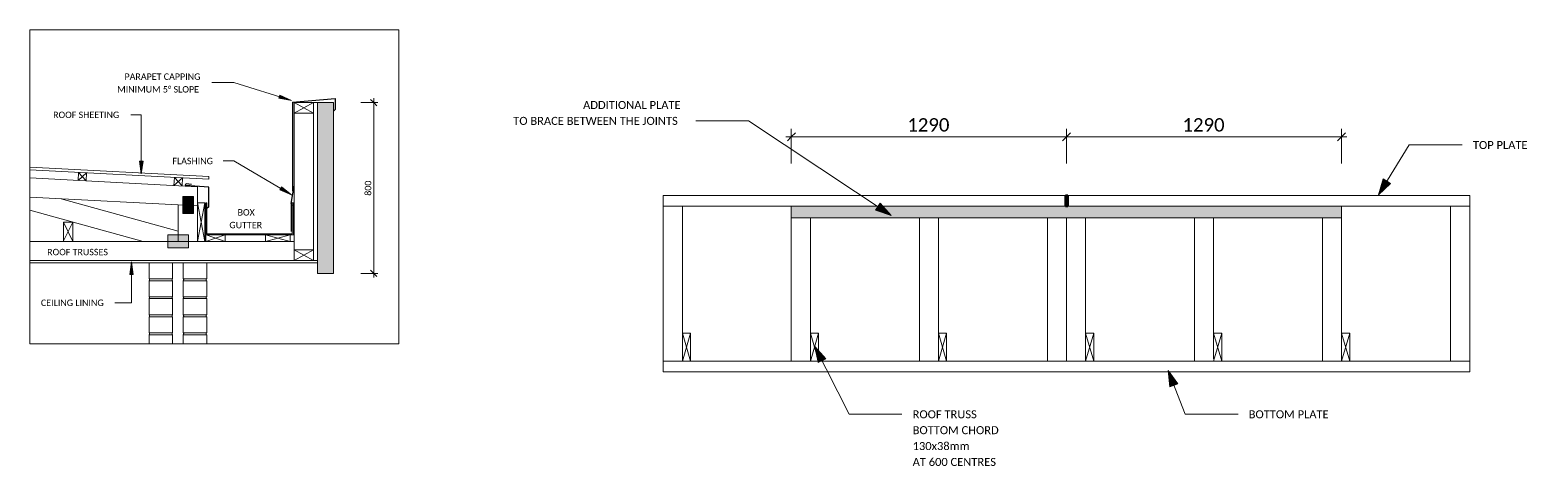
# Model space of a CAD drawing. Header units: millimetres. Extents: x 1819 to 16001, y 1148 to 3510.
# Drawn here: x 8984 to 16001, y 1148 to 3191 of the extents above; entities that cross this region are included whole.
import ezdxf

# ---------------------------------------------------------------- set-up
doc = ezdxf.new("R2010")
doc.units = ezdxf.units.MM
for name, color, linetype, lineweight in [('A-ANNO-DIMS', 211, 'Continuous', 9), ('A-ANNO-DIMS-20', 211, 'Continuous', 9), ('A-ANNO-DIMS-25', 211, 'Continuous', 9), ('A-DETL', 90, 'Continuous', 18), ('A-DETL-GENF', 92, 'Continuous', 18), ('A-DETL-WIDE', 214, 'Continuous', 70), ('G-ANNO-TEXT', 231, 'Continuous', 9)]:
    doc.layers.add(name, color=color, linetype=linetype, lineweight=lineweight)
doc.styles.add('Calibri_1', font='calibri.ttf', dxfattribs={"height": 30})
doc.styles.add('Calibri_2', font='calibri.ttf', dxfattribs={"height": 62.5})
doc.styles.add('Calibri_3', font='calibri.ttf', dxfattribs={"height": 37.5})
doc.dimstyles.new('1_5mm_Calibrii', dxfattribs={"dimscale": 304.8, "dimtxt": 35.320453, "dimasz": 0.098425, "dimexe": 0.065617, "dimexo": 0.0625, "dimgap": 0, "dimtad": 1, "dimdec": 0, "dimzin": 0, "dimdsep": 46, "dimtxsty": 'Calibri_1', "dimblk1": 'OBLIQUE', "dimblk2": 'OBLIQUE', "dimsah": 1, "dimcen": 0.09, "dimdle": 0.065617, "dimazin": 0, "dimtfac": 1, "dimtdec": 4, "dimtix": 1, "dimtmove": 0, "dimatfit": 3, "dimfxl": 0.19685, "dimfxlon": 1, "dimtvp": 1, "dimtolj": 1, "dimtzin": 0, "dimarcsym": 2})
doc.dimstyles.new('2_5mm_CALIBRI', dxfattribs={"dimscale": 304.8, "dimtxt": 73.584276, "dimasz": 0.123031, "dimexe": 0.123031, "dimexo": 0.0625, "dimgap": 0, "dimtad": 1, "dimdec": 0, "dimzin": 0, "dimdsep": 46, "dimtxsty": 'Calibri_2', "dimblk1": 'OBLIQUE', "dimblk2": 'OBLIQUE', "dimsah": 1, "dimcen": 0.09, "dimdle": 0.082021, "dimazin": 0, "dimtfac": 1, "dimtdec": 4, "dimtix": 1, "dimtmove": 0, "dimatfit": 3, "dimfxl": 0.410105, "dimfxlon": 1, "dimtvp": 1, "dimtolj": 1, "dimtzin": 0, "dimarcsym": 2})

# ---------------------------------------------------------------- blocks, each defined once
blk = doc.blocks.new('DIMBLOCK6-D3 - BOX GUTTER 2')
at = {"layer": 'A-ANNO-DIMS-20'}
for p, q in [((10595, 2850.8), (10535, 2850.8)), ((10595, 2850.8), (10580, 2865.8)), ((10595, 2030.8), (10595, 2870.8)), ((10595, 2850.8), (10610, 2835.8)), ((10595, 2850.8), (10615, 2850.8)), ((10595, 2050.8), (10535, 2050.8)), ((10595, 2050.8), (10580, 2065.8)), ((10595, 2050.8), (10610, 2035.8)), ((10595, 2050.8), (10615, 2050.8))]:
    blk.add_line(p, q, dxfattribs=at)
at = {"layer": 'A-ANNO-DIMS-20', "color": 0, "insert": (10553.4, 2414.3), "char_height": 30, "width": 87.548, "attachment_point": 1, "rotation": 90, "line_spacing_factor": 1.158048, "style": 'Calibri_1'}
blk.add_mtext('800', dxfattribs=at)
blk = doc.blocks.new('_Oblique')
at = {"color": 0, "linetype": 'ByBlock', "lineweight": -2}
blk.add_line((-0.5, -0.5), (0.5, 0.5), dxfattribs=at)
blk = doc.blocks.new('DIMBLOCK7-D4 - TOP PLATE STRENGTHENING')
at = {"layer": 'A-ANNO-DIMS-25', "color": 30}
for p, q in [((12527.4, 2690.9), (13842.1, 2690.9)), ((12552.4, 2690.9), (12533.7, 2672.2)), ((12552.4, 2690.9), (12552.4, 2728.4)), ((12552.4, 2690.9), (12571.2, 2709.7)), ((12552.4, 2690.9), (12552.4, 2565.9)), ((13842.1, 2690.9), (13823.3, 2672.2)), ((13842.1, 2690.9), (13842.1, 2728.4)), ((13842.1, 2690.9), (13860.8, 2709.7)), ((13842.1, 2690.9), (13842.1, 2565.9))]:
    blk.add_line(p, q, dxfattribs=at)
at = {"layer": 'A-ANNO-DIMS-25', "color": 0, "insert": (13095.9, 2777.6), "char_height": 62.5, "width": 243.19, "attachment_point": 1, "line_spacing_factor": 1.158048, "style": 'Calibri_2'}
blk.add_mtext('1290', dxfattribs=at)
blk = doc.blocks.new('DIMBLOCK8-D4 - TOP PLATE STRENGTHENING')
at = {"layer": 'A-ANNO-DIMS-25', "color": 30}
for p, q in [((13842.1, 2690.9), (13823.3, 2672.2)), ((13842.1, 2690.9), (13842.1, 2728.4)), ((13842.1, 2690.9), (13860.8, 2709.7)), ((13842.1, 2690.9), (15156.8, 2690.9)), ((13842.1, 2690.9), (13842.1, 2565.9)), ((15131.8, 2690.9), (15113, 2672.2)), ((15131.8, 2690.9), (15131.8, 2728.4)), ((15131.8, 2690.9), (15150.5, 2709.7)), ((15131.8, 2690.9), (15131.8, 2565.9))]:
    blk.add_line(p, q, dxfattribs=at)
at = {"layer": 'A-ANNO-DIMS-25', "color": 0, "insert": (14385.6, 2777.6), "char_height": 62.5, "width": 243.19, "attachment_point": 1, "line_spacing_factor": 1.158048, "style": 'Calibri_2'}
blk.add_mtext('1290', dxfattribs=at)

msp = doc.modelspace()

# ---------------------------------------------------------------- hatches: boundary and pattern name
at = {"layer": 'A-DETL-GENF'}
for color, points in [(10, [(10332.1, 2050.8), (10407.1, 2050.8), (10407.1, 2850.8), (10332.1, 2850.8)]), (9, [(9701, 2411.3), (9701, 2331.3), (9751, 2331.3), (9751, 2411.3)]), (7, [(13836.7, 2365.5), (13847.9, 2365.5), (13847.9, 2415.5), (13836.7, 2415.5)]), (10, [(10218.3, 2230.8), (10218.3, 2380.8), (10213.3, 2380.8), (10213.3, 2235.8), (9813.3, 2235.8), (9813.3, 2380.8), (9808.3, 2380.8), (9808.3, 2230.8)]), (10, [(13836.7, 2310.3), (15131.8, 2310.3), (15131.8, 2365.5), (12552.4, 2365.5), (12552.4, 2310.3)]), (9, [(9630.1, 2230.6), (9630.1, 2171), (9727.5, 2171), (9727.5, 2230.6)])]:
    msp.add_hatch(color=color, dxfattribs=at).paths.add_polyline_path(points)
at = {"layer": 'G-ANNO-TEXT'}
for points in [[(10209.3, 2860.9), (10154.3, 2886.1), (10149.6, 2871)], [(9505.8, 2516.6), (9513.7, 2576.6), (9497.9, 2576.6)], [(15304.2, 2418.8), (15360.8, 2471.9), (15326.7, 2493.1)], [(10210.3, 2418.5), (10162.5, 2455.6), (10154.5, 2442)], [(13020.3, 2321.6), (12968.9, 2379.8), (12946.7, 2346.3)], [(9460.3, 2105.1), (9452.4, 2045.1), (9468.2, 2045.1)], [(12663, 1708.6), (12678.8, 1632.6), (12714.7, 1650.6)], [(14318.4, 1595.9), (14326.8, 1518.7), (14364.3, 1533.2)]]:
    msp.add_hatch(color=7, dxfattribs=at).paths.add_polyline_path(points)

# ---------------------------------------------------------------- linework, layer by layer
at = {"layer": 'A-DETL'}
for p, q in [((8983.8, 3190.8), (8983.8, 1720.8)), ((8983.8, 3190.8), (10712.1, 3190.8)), ((10712.1, 3190.8), (10712.1, 1720.8)), ((10222.1, 2850.8), (10222.1, 2123.1)), ((10222.1, 2850.8), (10407.1, 2850.8)), ((10312.1, 2800.8), (10222.1, 2850.8)), ((10312.1, 2850.8), (10222.1, 2800.8)), ((10312.1, 2850.8), (10312.1, 2110.8)), ((10332.1, 2850.8), (10332.1, 2050.8)), ((10407.1, 2850.8), (10332.1, 2850.8)), ((10407.1, 2050.8), (10407.1, 2850.8)), ((10222.1, 2800.8), (10312.1, 2800.8)), ((10222.1, 2110.8), (10222.1, 2690.8)), ((10407.1, 2668.5), (10407.1, 2100.8)), ((9821.7, 2504.2), (8983.8, 2548.1)), ((9821.7, 2491.9), (8983.8, 2535.8)), ((9768.8, 2456.6), (8983.8, 2497.8)), ((9209.2, 2485.9), (9211.2, 2523.6)), ((9249.2, 2521.6), (9209.2, 2485.9)), ((9211.2, 2523.6), (9247.2, 2483.9)), ((9249.2, 2521.6), (9247.2, 2483.9)), ((9658.6, 2462.4), (9660.6, 2500)), ((9698.6, 2498.1), (9658.6, 2462.4)), ((9660.6, 2500), (9696.6, 2460.4)), ((9698.6, 2498.1), (9696.6, 2460.4)), ((9768.8, 2200.8), (9768.8, 2456.6)), ((9821.7, 2504.2), (9821.7, 2491.9)), ((9768.8, 2366.5), (8983.8, 2407.6)), ((9678.8, 2249.1), (9129.9, 2400)), ((9701, 2411.3), (9701, 2331.3)), ((9751, 2411.3), (9701, 2411.3)), ((9751, 2331.3), (9751, 2411.3)), ((11952.1, 2415.5), (11952.1, 2365.5)), ((15731.8, 2415.5), (11952.1, 2415.5)), ((13842.1, 2415.5), (13842.1, 2365.5)), ((15731.8, 1590.1), (15731.8, 2415.5)), ((9514.9, 2200.8), (8983.8, 2346.8)), ((9678.8, 2200.8), (9678.8, 2371.2)), ((9701, 2331.3), (9751, 2331.3)), ((9768.8, 2380.8), (9803.8, 2200.8)), ((9804.1, 2380.8), (9768.8, 2200.8)), ((9803.8, 2380.8), (9768.8, 2380.8)), ((9803.8, 2200.8), (9803.8, 2380.8)), ((9808.3, 2230.8), (9808.3, 2380.9)), ((9813.3, 2380.9), (9808.3, 2380.9)), ((9813.3, 2380.8), (9808.3, 2380.8)), ((9808.3, 2380.8), (9808.3, 2230.8)), ((9808.3, 2230.8), (9808.3, 2380.8)), ((9813.3, 2380.8), (9808.3, 2380.8)), ((9813.3, 2235.8), (9813.3, 2380.9)), ((9813.3, 2235.8), (9813.3, 2380.8)), ((9813.3, 2235.8), (9813.3, 2380.8)), ((10213.3, 2380.8), (10213.3, 2235.8)), ((10218.3, 2380.8), (10213.3, 2380.8)), ((10213.3, 2235.8), (10213.3, 2370.8)), ((10218.3, 2370.8), (10213.3, 2370.8)), ((10218.3, 2230.8), (10218.3, 2380.8)), ((10218.3, 2230.8), (10218.3, 2370.8)), ((11952.1, 2365.5), (11952.1, 1640.1)), ((12042.1, 2365.5), (11952.1, 2365.5)), ((12041.8, 2315.5), (12041.8, 2365.5)), ((12042.1, 2365.5), (12552.4, 2365.5)), ((12042.1, 1640.1), (12042.1, 2365.5)), ((15731.8, 2365.5), (12172.4, 2365.5)), ((13836.7, 2365.5), (12552.4, 2365.5)), ((12552.4, 2365.5), (12552.4, 2310.3)), ((15131.8, 2365.5), (13847.9, 2365.5)), ((15131.8, 2365.5), (15428, 2365.5)), ((15131.8, 2310.3), (15131.8, 2365.5)), ((15131.8, 2365.5), (15131.8, 2310.3)), ((15131.8, 1640.1), (15131.8, 2365.5)), ((15642.1, 2365.5), (15642.1, 1640.1)), ((9185.5, 2291.3), (9140.2, 2200.8)), ((9140.5, 2290.8), (9140.5, 2200.8)), ((9185.5, 2290.8), (9140.5, 2290.8)), ((9140.5, 2290.8), (9185.2, 2200.8)), ((9185.5, 2200.8), (9185.5, 2290.8)), ((12552.4, 2310.3), (12552.4, 1640.1)), ((12552.4, 2310.3), (15131.8, 2310.3)), ((12642.1, 1640.1), (12642.1, 2310.3)), ((13152.4, 2310.3), (13152.4, 1640.1)), ((13242.1, 1640.1), (13242.1, 2310.3)), ((13752.4, 2310.3), (13752.4, 1640.1)), ((13842.1, 2310.3), (13842.1, 1640.1)), ((13842.1, 1650.1), (13842.1, 2310.3)), ((13931.8, 1640.1), (13931.8, 2310.3)), ((14442.1, 2310.3), (14442.1, 1640.1)), ((14531.8, 1650.1), (14531.8, 2310.3)), ((15042.1, 2310.3), (15042.1, 1640.1)), ((9140.5, 2200.8), (8983.8, 2200.8)), ((9140.5, 2200.8), (9185.5, 2200.8)), ((10222.1, 2200.8), (9185.5, 2200.8)), ((9630.1, 2230.6), (9630.1, 2171)), ((9727.5, 2230.6), (9630.1, 2230.6)), ((9727.5, 2171), (9727.5, 2230.6)), ((9808.3, 2230.8), (10218.3, 2230.8)), ((10218.3, 2230.8), (9808.3, 2230.8)), ((9808.3, 2230.8), (9808.3, 2200.8)), ((9898.3, 2230.8), (9808.3, 2200.8)), ((9809, 2230.8), (9898.3, 2200.8)), ((10213.3, 2235.8), (9813.3, 2235.8)), ((10213.3, 2235.8), (9813.3, 2235.8)), ((9898.3, 2230.8), (9898.3, 2200.8)), ((10032.1, 2230.8), (9917.1, 2230.8)), ((10203.3, 2230.8), (10088.3, 2230.8)), ((10088.3, 2230.8), (10088.3, 2200.8)), ((10088.3, 2230.8), (10203.3, 2200.8)), ((10203.3, 2230.8), (10088.3, 2200.8)), ((10203.3, 2230.8), (10203.3, 2200.8)), ((10332.1, 2110.8), (8983.8, 2110.8)), ((9630.1, 2171), (9727.5, 2171)), ((10222.1, 2160.8), (10312.1, 2160.8)), ((10312.1, 2160.8), (10222.1, 2110.8)), ((10312.1, 2110.8), (10222.1, 2160.8)), ((10218.2, 2100.8), (8983.8, 2100.8)), ((9542.3, 2100.8), (9652.3, 2100.8)), ((9542.3, 2100.8), (9542.3, 2024.5)), ((9632.3, 2100.8), (9546.2, 2100.8)), ((9652.3, 2100.8), (9652.3, 2024.5)), ((9702.1, 2100.8), (9812.1, 2100.8)), ((9702.1, 2100.8), (9702.1, 2024.5)), ((9812.1, 2100.8), (9812.1, 2024.5)), ((10218.2, 2100.8), (9812.1, 2100.8)), ((9812.1, 2100.8), (10332.1, 2100.8)), ((10332.1, 2050.8), (10407.1, 2050.8)), ((9542.3, 2024.5), (9652.3, 2024.5)), ((9542.3, 2016.3), (9652.3, 2016.3)), ((9542.3, 2016.3), (9542.3, 1940.4)), ((9652.3, 2016.3), (9652.3, 1940.4)), ((9702.1, 2024.5), (9812.1, 2024.5)), ((9702.1, 2016.3), (9812.1, 2016.3)), ((9702.1, 2016.3), (9702.1, 1940.4)), ((9812.1, 2016.3), (9812.1, 1940.4)), ((9542.3, 1940.4), (9652.3, 1940.4)), ((9542.3, 1932.3), (9652.3, 1932.3)), ((9542.3, 1932.3), (9542.3, 1856)), ((9652.3, 1932.3), (9652.3, 1856)), ((9702.1, 1940.4), (9812.1, 1940.4)), ((9702.1, 1932.3), (9812.1, 1932.3)), ((9702.1, 1932.3), (9702.1, 1856)), ((9812.1, 1932.3), (9812.1, 1856)), ((9542.3, 1856), (9652.3, 1856)), ((9542.3, 1847.8), (9652.3, 1847.8)), ((9542.3, 1847.8), (9542.3, 1771.5)), ((9652.3, 1847.8), (9652.3, 1771.5)), ((9702.1, 1856), (9812.1, 1856)), ((9702.1, 1847.8), (9812.1, 1847.8)), ((9702.1, 1847.8), (9702.1, 1771.5)), ((9812.1, 1847.8), (9812.1, 1771.5)), ((9542.3, 1771.5), (9652.3, 1771.5)), ((9542.3, 1763.3), (9652.3, 1763.3)), ((9542.3, 1763.3), (9542.3, 1720.8)), ((9652.3, 1763.3), (9652.3, 1720.8)), ((9702.1, 1771.5), (9812.1, 1771.5)), ((9702.1, 1763.3), (9812.1, 1763.3)), ((9702.1, 1763.3), (9702.1, 1720.8)), ((9812.1, 1763.3), (9812.1, 1720.8)), ((12042.1, 1770.1), (12080.1, 1770.1)), ((12042.1, 1770.1), (12080.1, 1640.1)), ((12042.1, 1640.1), (12080.1, 1770.1)), ((12080.1, 1770.1), (12080.1, 1640.1)), ((12642.1, 1770.1), (12680.1, 1770.1)), ((12642.1, 1770.1), (12680.1, 1640.1)), ((12642.1, 1640.1), (12680.1, 1770.1)), ((12680.1, 1770.1), (12680.1, 1640.1)), ((13242.1, 1770.1), (13280.1, 1770.1)), ((13242.1, 1770.1), (13280.1, 1640.1)), ((13242.1, 1640.1), (13280.1, 1770.1)), ((13280.1, 1770.1), (13280.1, 1640.1)), ((13931.8, 1770.1), (13969.8, 1770.1)), ((13931.8, 1770.1), (13969.8, 1640.1)), ((13931.8, 1640.1), (13969.8, 1770.1)), ((13969.8, 1770.1), (13969.8, 1640.1)), ((14531.8, 1770.1), (14569.8, 1770.1)), ((14531.8, 1770.1), (14569.8, 1640.1)), ((14531.8, 1640.1), (14569.8, 1770.1)), ((14569.8, 1770.1), (14569.8, 1640.1)), ((15131.8, 1770.1), (15169.8, 1770.1)), ((15131.8, 1770.1), (15169.8, 1640.1)), ((15131.8, 1640.1), (15169.8, 1770.1)), ((15169.8, 1770.1), (15169.8, 1640.1)), ((10712.1, 1720.8), (8983.8, 1720.8)), ((11952.1, 1640.1), (11952.1, 1590.1)), ((11952.1, 1640.1), (12042.1, 1640.1)), ((11952.1, 1640.1), (15731.8, 1640.1)), ((11952.1, 1640.1), (11952.1, 1590.1)), ((11952.1, 1590.1), (15731.8, 1590.1))]:
    msp.add_line(p, q, dxfattribs=at)
at = {"layer": 'A-DETL', "lineweight": 25}
for p, q in [((10214.6, 2852.5), (10414.7, 2870)), ((10214.6, 2852.5), (10214.6, 2437.4)), ((10414.7, 2818.7), (10407.6, 2811.7)), ((10414.7, 2870), (10414.7, 2818.7)), ((9821.7, 2455.1), (9713, 2462.7)), ((9741.7, 2467.7), (9716.3, 2469.4)), ((10207.7, 2377.5), (10222.1, 2459.1)), ((9821.7, 2362.3), (9821.7, 2455.1)), ((10214.6, 2437.4), (10222.1, 2444.9)), ((9821.7, 2362.3), (9813.3, 2353.9)), ((10207.7, 2377.5), (10207.7, 2247.5))]:
    msp.add_line(p, q, dxfattribs=at)
msp.add_arc((9716, 2465.4), 4.03, 86, 222.14567, dxfattribs=at)
at = {"layer": 'A-DETL'}
for centre, start, end in [((9540, 2020.4), 299.57873, 60.42127), ((9654.7, 2020.4), 119.57873, 240.42127), ((9699.8, 2020.4), 299.57873, 60.42127), ((9814.4, 2020.4), 119.57873, 240.42127), ((9540, 1936.4), 299.57873, 60.42127), ((9540, 1936.4), 299.57873, 60.42127), ((9654.7, 1936.4), 119.57873, 240.42127), ((9654.7, 1936.4), 119.57873, 240.42127), ((9699.8, 1936.4), 299.57873, 60.42127), ((9699.8, 1936.4), 299.57873, 60.42127), ((9814.4, 1936.4), 119.57873, 240.42127), ((9814.4, 1936.4), 119.57873, 240.42127), ((9540, 1851.9), 299.57873, 60.42127), ((9654.7, 1851.9), 119.57873, 240.42127), ((9699.8, 1851.9), 299.57873, 60.42127), ((9814.4, 1851.9), 119.57873, 240.42127), ((9540, 1767.4), 299.57873, 60.42127), ((9654.7, 1767.4), 119.57873, 240.42127), ((9699.8, 1767.4), 299.57873, 60.42127), ((9814.4, 1767.4), 119.57873, 240.42127)]:
    msp.add_arc(centre, 4.7, start, end, dxfattribs=at)
at = {"layer": 'A-DETL-WIDE'}
for p, q in [((13847.9, 2415.5), (13836.7, 2415.5)), ((13836.7, 2415.5), (13836.7, 2365.5)), ((13847.9, 2365.5), (13847.9, 2415.5)), ((13836.7, 2365.5), (13847.9, 2365.5))]:
    msp.add_line(p, q, dxfattribs=at)
at = {"layer": 'G-ANNO-TEXT', "color": 250}
for p, q in [((9939.3, 2944), (9836, 2944)), ((10209.3, 2860.9), (9939.3, 2944)), ((10154.3, 2886.1), (10149.6, 2871)), ((10209.3, 2860.9), (10154.3, 2886.1)), ((10149.6, 2871), (10209.3, 2860.9)), ((9505.8, 2793.3), (9456.7, 2793.3)), ((9505.8, 2516.6), (9505.8, 2793.3)), ((12352.3, 2764.9), (12104.1, 2764.9)), ((13020.3, 2321.6), (12352.3, 2764.9)), ((15304.2, 2418.8), (15448.8, 2652)), ((15448.8, 2652), (15697, 2652)), ((9513.7, 2576.6), (9497.9, 2576.6)), ((9497.9, 2576.6), (9505.8, 2516.6)), ((9505.8, 2516.6), (9513.7, 2576.6)), ((9891.2, 2577.1), (9889.9, 2577.1)), ((9939.3, 2577.1), (9891.2, 2577.1)), ((10210.3, 2418.5), (9939.3, 2577.1)), ((15326.7, 2493.1), (15304.2, 2418.8)), ((15304.2, 2418.8), (15360.8, 2471.9)), ((15360.8, 2471.9), (15326.7, 2493.1)), ((10162.5, 2455.6), (10154.5, 2442)), ((10154.5, 2442), (10210.3, 2418.5)), ((10210.3, 2418.5), (10162.5, 2455.6)), ((12968.9, 2379.8), (12946.7, 2346.3)), ((12946.7, 2346.3), (13020.3, 2321.6)), ((13020.3, 2321.6), (12968.9, 2379.8)), ((9460.3, 2105.1), (9452.4, 2045.1)), ((9452.4, 2045.1), (9468.2, 2045.1)), ((9468.2, 2045.1), (9460.3, 2105.1)), ((9460.3, 2105.1), (9460.3, 1913.1)), ((9460.3, 1913.1), (9382.2, 1913.1)), ((12663, 1708.6), (12678.8, 1632.6)), ((12714.7, 1650.6), (12663, 1708.6)), ((12663, 1708.6), (12822.8, 1390.8)), ((12678.8, 1632.6), (12714.7, 1650.6)), ((14318.4, 1595.9), (14326.8, 1518.7)), ((14364.3, 1533.2), (14318.4, 1595.9)), ((14318.4, 1595.9), (14397.8, 1390.8)), ((14326.8, 1518.7), (14364.3, 1533.2)), ((12822.8, 1390.8), (13071, 1390.8)), ((14397.8, 1390.8), (14646, 1390.8))]:
    msp.add_line(p, q, dxfattribs=at)

# ---------------------------------------------------------------- texts
at = {"layer": 'G-ANNO-TEXT', "color": 7, "attachment_point": 1}
for s, insert, char_height, width, style in [(' PARAPET CAPPING ', (9416.4, 2987.2), 30, 460.169, 'Calibri_1'), ('MINIMUM 5° SLOPE ', (9392.6, 2927.7), 30, 489.029, 'Calibri_1'), ('ROOF SHEETING', (9092.5, 2808.3), 30, 392.827, 'Calibri_1'), ('ADDITIONAL PLATE', (11576.3, 2858.1), 37.5, 579.219, 'Calibri_3'), ('TO BRACE BETWEEN THE JOINTS', (11248.9, 2783.7), 37.5, 976.055, 'Calibri_3'), ('TOP PLATE', (15747, 2670.7), 37.5, 324.683, 'Calibri_3'), ('FLASHING', (9651.4, 2592.1), 30, 240.506, 'Calibri_1'), ('BOX ', (9956.9, 2351.5), 30, 115.443, 'Calibri_1'), ('GUTTER', (9918.6, 2292), 30, 194.008, 'Calibri_1'), ('ROOF TRUSSES', (9064.5, 2165.6), 30, 362.363, 'Calibri_1'), ('CEILING LINING', (9035.2, 1928.1), 30, 371.983, 'Calibri_1'), ('ROOF TRUSS ', (13121, 1409.5), 37.5, 398.84, 'Calibri_3'), ('BOTTOM PLATE', (14696, 1409.5), 37.5, 477.004, 'Calibri_3'), ('BOTTOM CHORD', (13121, 1335.1), 37.5, 515.084, 'Calibri_3'), ('130x38mm', (13121, 1260.7), 37.5, 342.721, 'Calibri_3'), ('AT 600 CENTRES', (13121, 1186.3), 37.5, 495.042, 'Calibri_3')]:
    msp.add_mtext(s, dxfattribs=dict(at, insert=insert, char_height=char_height, width=width, style=style))

# ---------------------------------------------------------------- dimensions: what is measured, and where the dimension line sits
at = {"layer": 'A-ANNO-DIMS'}
dim = msp.add_linear_dim(base=(10595, 2850.8), p1=(10535, 2050.8), p2=(10535, 2850.8), angle=90, dimstyle='1_5mm_Calibrii', override={"dimpost": '<>', "dimfxl": 800}, dxfattribs=at)
dim.commit()
dim.dimension.update_dxf_attribs({"geometry": 'DIMBLOCK6-D3 - BOX GUTTER 2', "text_midpoint": (10579.6, 2450.8)})
at = {"layer": 'A-ANNO-DIMS', "color": 30}
for base, p1, p2, picture, middle in [((13842.1, 2690.9), (12552.4, 2565.9), (13842.1, 2565.9), 'DIMBLOCK7-D4 - TOP PLATE STRENGTHENING', (13197.3, 2722.9)), ((15131.8, 2690.9), (13842.1, 2565.9), (15131.8, 2565.9), 'DIMBLOCK8-D4 - TOP PLATE STRENGTHENING', (14486.9, 2722.9))]:
    dim = msp.add_linear_dim(base=base, p1=p1, p2=p2, dimstyle='2_5mm_CALIBRI', override={"dimpost": '<>', "dimfxl": 1289.657523}, dxfattribs=at)
    dim.commit()
    dim.dimension.update_dxf_attribs({"geometry": picture, "text_midpoint": middle})

doc.saveas('drawing.dxf')
